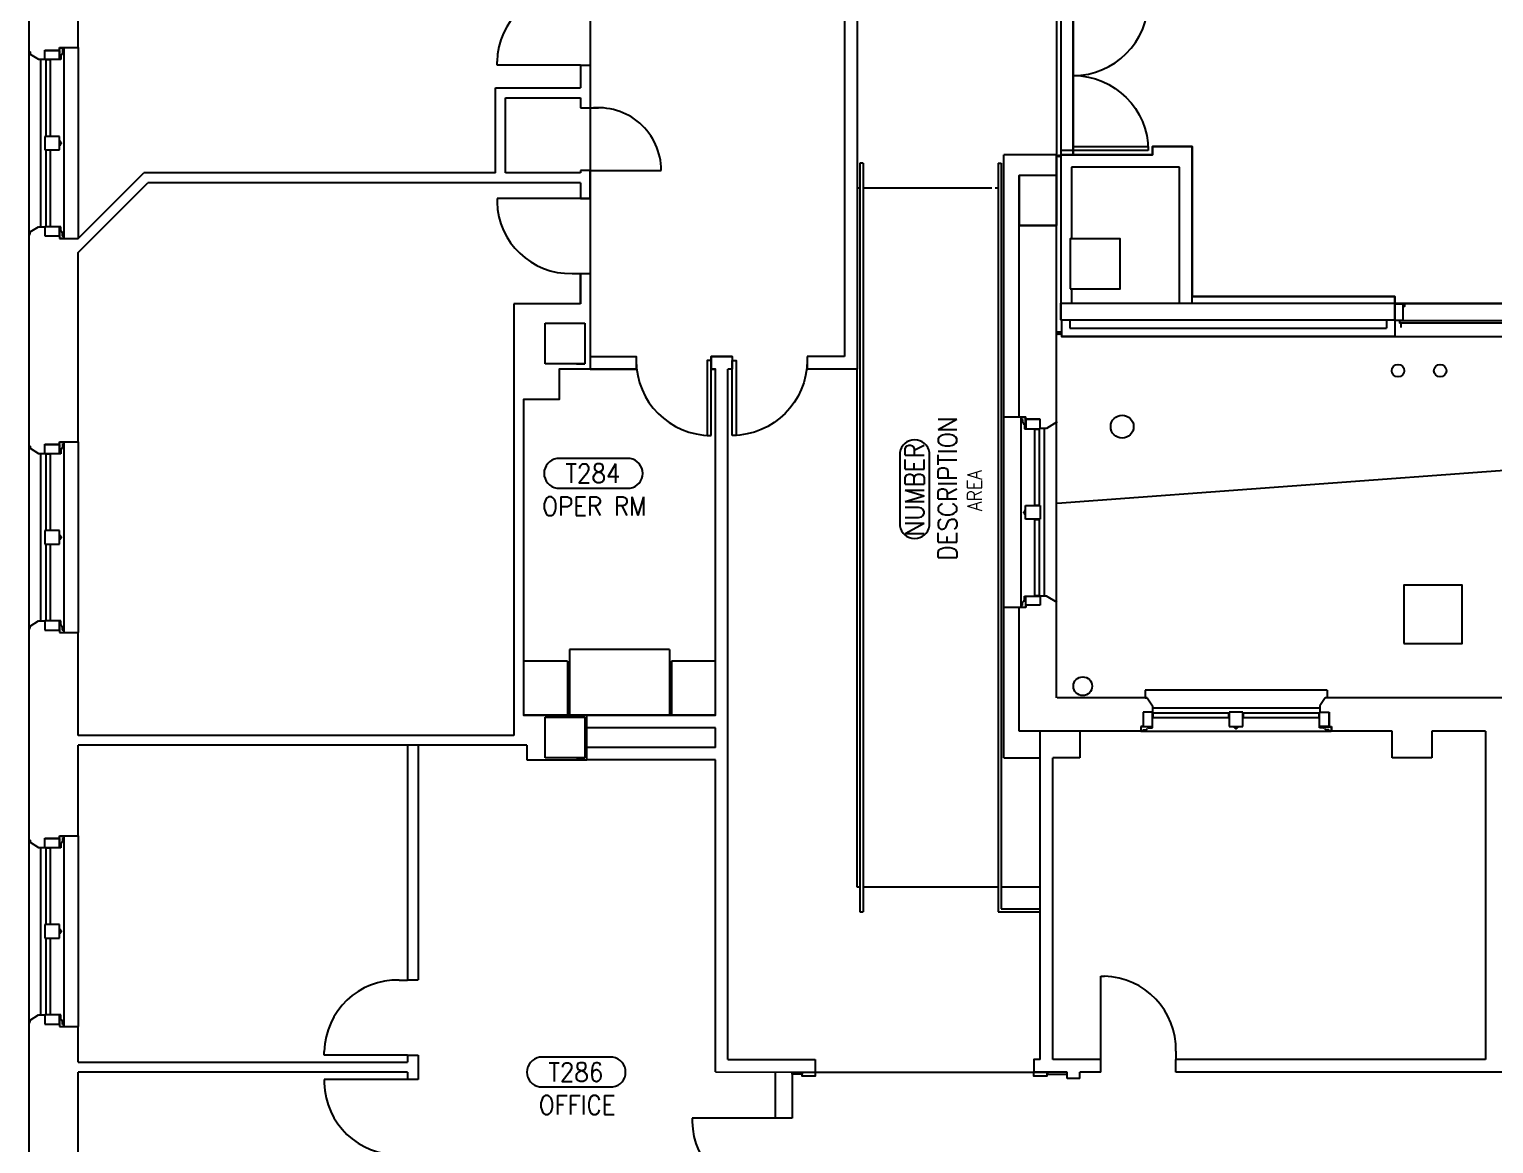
# Model space of a CAD drawing. Header units: inches. Extents: x 370 to 6209, y 2527 to 6927.
# Drawn here: x 2567 to 3269, y 4053 to 4588 of the extents above; entities that cross this region are included whole.
import ezdxf
from ezdxf.enums import TextEntityAlignment as Align

# ---------------------------------------------------------------- set-up
doc = ezdxf.new("R2010")
doc.units = ezdxf.units.IN
doc.header["$LTSCALE"] = 0.75
doc.header["$MEASUREMENT"] = 0
doc.layers.get('0').update_dxf_attribs({"linetype": 'CONTINUOUS'})
for name, color, linetype in [('626_FL3$0$A-AREA-TEXT', 7, 'CONTINUOUS'), ('626_FL3$0$A-BLDG-TWNE', 9, 'CONTINUOUS'), ('626_FL3$0$A-BLDG-TWNE-DRS', 9, 'CONTINUOUS'), ('626_FL3$0$A-DOOR', 7, 'CONTINUOUS'), ('626_FL3$0$A-DOOR-EXST', 9, 'CONTINUOUS'), ('626_FL3$0$A-GLAZ', 7, 'CONTINUOUS'), ('626_FL3$0$A-WALL-FULL', 7, 'CONTINUOUS'), ('triGrossAreaLayer', 7, 'CONTINUOUS'), ('triMeasuredGrossAreaLayer', 7, 'CONTINUOUS'), ('triSpaceLayer', 7, 'CONTINUOUS')]:
    doc.layers.add(name, color=color, linetype=linetype)
doc.styles.add('626_FL3$0$KTH_TEXT', font='romans.shx', dxfattribs={"width": 0.9})

# ---------------------------------------------------------------- blocks, each defined once
blk = doc.blocks.new('626_FL3$0$KTH_ROOMNO')
for p, q in [((0.1855, 0.0742), (-0.1808, 0.0742)), ((-0.1808, -0.0742), (0.1855, -0.0742))]:
    blk.add_line(p, q)
for centre, start, end in [((-0.1691, 0), 98.97263, 261.02737), ((0.1738, 0), 278.97263, 81.02737)]:
    blk.add_arc(centre, 0.0751, start, end)
at = {"style": '626_FL3$0$KTH_TEXT', "width": 0.9}
for tag, p in [('NUMBER', (0, 0)), ('DESCRIPTION', (0.0066, -0.1641))]:
    blk.add_attdef(tag, text='', height=0.0938, dxfattribs=at).set_placement(p, align=Align.MIDDLE)
at = {"layer": '626_FL3$0$A-AREA-TEXT', "style": '626_FL3$0$KTH_TEXT', "width": 0.9}
blk.add_attdef('AREA', text='', height=0.0703, dxfattribs=at).set_placement((-0.0038, -0.2999), align=Align.MIDDLE)
blk = doc.blocks.new('626_FL3$0$626_DOOR')
blk.add_lwpolyline([(0, 1), (0, 0), (0.056, 0), (0.056, 1)], close=True)
blk.add_arc((0, 0), 1, 0, 90)

msp = doc.modelspace()

# ---------------------------------------------------------------- linework, layer by layer
for p, q in [((2984.32, 4384.7), (2984.32, 4349.54)), ((2998.57, 4349.54), (2998.57, 4384.7))]:
    msp.add_line(p, q)
at = {"linetype": 'Continuous'}
msp.add_lwpolyline([(3061.52, 4527.5), (3067.52, 4527.5), (3067.52, 4529.5), (3061.52, 4529.5)], close=True, dxfattribs=at)
for points in [[(3041.52, 4493.52), (3059.52, 4493.52), (3059.52, 4517.5), (3041.52, 4517.5)], [(3066.02, 4463.22), (3090.02, 4463.22), (3090.02, 4487.22), (3066.02, 4487.22)], [(3226.07, 4454.67), (3226.07, 4455.85), (3226.53, 4455.85), (3226.53, 4454.67)]]:
    msp.add_lwpolyline(points, close=True)
for centre, start, end in [((2991.44, 4383.58), 8.97263, 171.02737), ((2991.44, 4350.66), 188.97263, 351.02737)]:
    msp.add_arc(centre, 7.21, start, end)
at = {"layer": '626_FL3$0$A-BLDG-TWNE'}
for p, q in [((2566.68, 3252.45), (2566.68, 4930.55)), ((3059.52, 4710.06), (3059.52, 4493.52)), ((2590.18, 4578.89), (2590.18, 4638.31)), ((2957.83, 4609.5), (2957.83, 4430.71)), ((2963.83, 4603.5), (2963.83, 4424.71)), ((2566.68, 4576.95), (2567.18, 4576.81)), ((2567.18, 4576.81), (2567.18, 4575.81)), ((2567.18, 4575.81), (2571.18, 4573.31)), ((2574.18, 4573.31), (2574.18, 4577.73)), ((2574.18, 4577.73), (2581.14, 4577.73)), ((2574.19, 4577.57), (2581.15, 4577.57)), ((2574.19, 4573.15), (2574.19, 4577.57)), ((2581.14, 4577.73), (2581.14, 4578.89)), ((2581.14, 4578.89), (2590.18, 4578.89)), ((2581.15, 4577.57), (2581.15, 4573.15)), ((2581.25, 4573.15), (2581.25, 4578.66)), ((2581.25, 4578.66), (2583.38, 4578.66)), ((2581.87, 4575.12), (2581.78, 4575.12)), ((2581.78, 4575.12), (2581.78, 4573.15)), ((2582.65, 4576.14), (2582.47, 4576.14)), ((2582.65, 4577.66), (2582.65, 4576.14)), ((2583.38, 4487.47), (2583.38, 4578.66)), ((2590.18, 4578.89), (2590.18, 4487.39)), ((2571.18, 4573.31), (2574.18, 4573.31)), ((2572.19, 4492.99), (2572.19, 4573.15)), ((2581.15, 4573.15), (2574.19, 4573.15)), ((2576.79, 4572.98), (2574.68, 4572.98)), ((2574.68, 4572.98), (2574.68, 4536.47)), ((2576.79, 4536.47), (2576.79, 4572.98)), ((2581.78, 4573.15), (2581.25, 4573.15)), ((2831.08, 4570.43), (2831.08, 4559.56)), ((2831.08, 4570.43), (2835.83, 4570.43)), ((2835.83, 4570.43), (2835.83, 4550.03)), ((2790.33, 4518.81), (2790.33, 4559.56)), ((2790.33, 4559.56), (2831.08, 4559.56)), ((2795.08, 4518.81), (2795.08, 4554.81)), ((2795.08, 4554.81), (2831.08, 4554.81)), ((2831.08, 4554.81), (2831.08, 4550.03)), ((2831.08, 4550.03), (2835.83, 4550.03)), ((2581.19, 4536.32), (2574.19, 4536.32)), ((2574.19, 4536.32), (2574.19, 4529.82)), ((2574.68, 4536.47), (2576.79, 4536.47)), ((2581.19, 4529.82), (2581.19, 4536.32)), ((2581.33, 4534.28), (2581.23, 4534.28)), ((2581.23, 4531.85), (2581.23, 4534.28)), ((2581.33, 4531.85), (2581.23, 4531.85)), ((2582.11, 4533.26), (2581.93, 4533.26)), ((2582.11, 4532.87), (2581.93, 4532.87)), ((2582.11, 4532.87), (2582.11, 4533.26)), ((2574.19, 4529.82), (2581.19, 4529.82)), ((2576.79, 4529.65), (2574.68, 4529.65)), ((2574.68, 4529.65), (2574.68, 4493.14)), ((2576.79, 4493.14), (2576.79, 4529.65)), ((3034.18, 4238.31), (3034.18, 4527.5)), ((3059.52, 4527.5), (3034.18, 4527.5)), ((2590.18, 4487.39), (2621.6, 4518.81)), ((2790.33, 4518.81), (2621.6, 4518.81)), ((2831.08, 4518.81), (2795.08, 4518.81)), ((2831.08, 4520.03), (2831.08, 4518.81)), ((2835.83, 4520.03), (2831.08, 4520.03)), ((2835.83, 4520.03), (2835.83, 4506.56)), ((2965.21, 4523.5), (2965.21, 4164.41)), ((2966.71, 4523.5), (2965.21, 4523.5)), ((2966.71, 4523.5), (2966.71, 4164.41)), ((3031.52, 4523.5), (3033.02, 4523.5)), ((3031.52, 4523.5), (3031.52, 4164.41)), ((3033.02, 4523.5), (3033.02, 4165.91)), ((2590.18, 4480.67), (2623.57, 4514.06)), ((2831.08, 4514.06), (2623.57, 4514.06)), ((2831.08, 4514.06), (2831.08, 4506.56)), ((2965.21, 4511.5), (2963.71, 4511.5)), ((3028.52, 4511.5), (2966.71, 4511.5)), ((3031.52, 4511.5), (3030.02, 4511.5)), ((3041.52, 4401.81), (3041.52, 4517.5)), ((3059.52, 4517.5), (3041.52, 4517.5)), ((2835.83, 4506.56), (2831.08, 4506.56)), ((2566.68, 4489.34), (2567.18, 4489.48)), ((2567.18, 4490.48), (2571.18, 4492.98)), ((2567.18, 4489.48), (2567.18, 4490.48)), ((2571.18, 4492.98), (2574.18, 4492.98)), ((2574.18, 4492.98), (2574.18, 4488.56)), ((2581.15, 4492.99), (2574.19, 4492.99)), ((2574.19, 4492.99), (2574.19, 4488.57)), ((2574.68, 4493.14), (2576.79, 4493.14)), ((2581.15, 4488.57), (2581.15, 4492.99)), ((2581.78, 4492.99), (2581.25, 4492.99)), ((2581.25, 4492.99), (2581.25, 4487.47)), ((2581.78, 4491.02), (2581.78, 4492.99)), ((2581.87, 4491.02), (2581.78, 4491.02)), ((2582.65, 4489.99), (2582.47, 4489.99)), ((2582.65, 4488.47), (2582.65, 4489.99)), ((3059.52, 4493.52), (3041.52, 4493.52)), ((3041.52, 4493.52), (3059.52, 4493.52)), ((3059.52, 4267.06), (3059.52, 4493.52)), ((2574.18, 4488.56), (2581.14, 4488.56)), ((2574.19, 4488.57), (2581.15, 4488.57)), ((2581.14, 4488.56), (2581.14, 4487.39)), ((2581.14, 4487.39), (2590.18, 4487.39)), ((2581.25, 4487.47), (2583.38, 4487.47)), ((2590.18, 4389.89), (2590.18, 4480.67)), ((2827.08, 4470.58), (2835.83, 4470.56)), ((2827.08, 4470.58), (2831.08, 4470.58)), ((2831.08, 4470.56), (2831.08, 4456.06)), ((2835.83, 4470.56), (2835.83, 4424.71)), ((2799.08, 4456.06), (2799.08, 4249.06)), ((2831.08, 4456.06), (2799.08, 4456.06)), ((2814.18, 4427.31), (2814.18, 4446.81)), ((2814.18, 4446.81), (2833.18, 4446.81)), ((2833.18, 4446.81), (2833.18, 4427.31)), ((2833.18, 4427.31), (2814.18, 4427.31)), ((2829.18, 4427.31), (2833.18, 4427.31)), ((2835.83, 4430.71), (2857.84, 4430.71)), ((2857.84, 4430.71), (2857.84, 4424.71)), ((2893.84, 4430.71), (2893.84, 4424.71)), ((2903.84, 4430.71), (2893.84, 4430.71)), ((2903.84, 4430.71), (2903.84, 4424.71)), ((2957.83, 4430.71), (2939.83, 4430.71)), ((2939.83, 4430.71), (2939.83, 4424.71)), ((3059.77, 4360.4), (4037.95, 4432.8)), ((2835.83, 4424.71), (2820.83, 4424.71)), ((2820.83, 4424.71), (2820.83, 4410.21)), ((2835.83, 4424.71), (2857.84, 4424.71)), ((2893.84, 4424.71), (2895.84, 4424.71)), ((2895.84, 4258.72), (2895.84, 4424.71)), ((2901.84, 4093.64), (2901.84, 4424.71)), ((2903.84, 4424.71), (2901.84, 4424.71)), ((2963.83, 4424.71), (2939.83, 4424.71)), ((2963.71, 4424.71), (2963.71, 4176.41)), ((2820.83, 4410.21), (2803.83, 4410.21)), ((2803.83, 4410.21), (2803.83, 4258.72)), ((3034.18, 4401.81), (3044.72, 4401.81)), ((3042.48, 4310.39), (3042.48, 4401.58)), ((3044.62, 4401.58), (3042.48, 4401.58)), ((3043.22, 4400.58), (3043.22, 4399.05)), ((3043.22, 4399.05), (3043.4, 4399.05)), ((3044.62, 4396.06), (3044.62, 4401.58)), ((3044.72, 4400.64), (3044.72, 4401.81)), ((3051.68, 4400.64), (3044.72, 4400.64)), ((3051.68, 4400.48), (3044.72, 4400.48)), ((3044.72, 4400.48), (3044.72, 4396.06)), ((3051.68, 4396.22), (3051.68, 4400.64)), ((3051.68, 4396.06), (3051.68, 4400.48)), ((3059.77, 4399.4), (3054.68, 4396.22)), ((3043.99, 4398.03), (3044.09, 4398.03)), ((3044.09, 4398.03), (3044.09, 4396.06)), ((3044.09, 4396.06), (3044.62, 4396.06)), ((3044.72, 4396.06), (3051.68, 4396.06)), ((3049.08, 4359.38), (3049.08, 4395.89)), ((3049.08, 4395.89), (3051.19, 4395.89)), ((3051.19, 4395.89), (3051.19, 4359.38)), ((3054.68, 4396.22), (3051.68, 4396.22)), ((3053.68, 4315.9), (3053.68, 4396.06)), ((2566.68, 4387.95), (2567.18, 4387.81)), ((2567.18, 4387.81), (2567.18, 4386.81)), ((2567.18, 4386.81), (2571.18, 4384.31)), ((2571.18, 4384.31), (2574.18, 4384.31)), ((2572.19, 4303.99), (2572.19, 4384.15)), ((2574.18, 4384.31), (2574.18, 4388.73)), ((2574.18, 4388.73), (2581.14, 4388.73)), ((2574.19, 4388.57), (2581.15, 4388.57)), ((2574.19, 4384.15), (2574.19, 4388.57)), ((2581.15, 4384.15), (2574.19, 4384.15)), ((2581.14, 4388.73), (2581.14, 4389.89)), ((2581.14, 4389.89), (2590.18, 4389.89)), ((2581.15, 4388.57), (2581.15, 4384.15)), ((2581.25, 4384.15), (2581.25, 4389.66)), ((2581.25, 4389.66), (2583.38, 4389.66)), ((2581.78, 4384.15), (2581.25, 4384.15)), ((2581.87, 4386.12), (2581.78, 4386.12)), ((2581.78, 4386.12), (2581.78, 4384.15)), ((2582.65, 4387.14), (2582.47, 4387.14)), ((2582.65, 4388.66), (2582.65, 4387.14)), ((2583.38, 4298.47), (2583.38, 4389.66)), ((2590.18, 4389.89), (2590.18, 4298.39)), ((2576.79, 4383.98), (2574.68, 4383.98)), ((2574.68, 4383.98), (2574.68, 4347.47)), ((2576.79, 4347.47), (2576.79, 4383.98)), ((3043.76, 4356.18), (3043.94, 4356.18)), ((3043.76, 4355.79), (3043.76, 4356.18)), ((3044.53, 4357.2), (3044.63, 4357.2)), ((3044.63, 4354.76), (3044.63, 4357.2)), ((3044.68, 4352.73), (3044.68, 4359.23)), ((3044.68, 4359.23), (3051.68, 4359.23)), ((3051.19, 4359.38), (3049.08, 4359.38)), ((3051.68, 4359.23), (3051.68, 4352.73)), ((3043.76, 4355.79), (3043.94, 4355.79)), ((3044.53, 4354.76), (3044.63, 4354.76)), ((3051.68, 4352.73), (3044.68, 4352.73)), ((3049.08, 4316.05), (3049.08, 4352.56)), ((3049.08, 4352.56), (3051.19, 4352.56)), ((3051.19, 4352.56), (3051.19, 4316.05)), ((2581.19, 4347.32), (2574.19, 4347.32)), ((2574.19, 4347.32), (2574.19, 4340.82)), ((2574.68, 4347.47), (2576.79, 4347.47)), ((2581.19, 4340.82), (2581.19, 4347.32)), ((2581.33, 4345.28), (2581.23, 4345.28)), ((2581.23, 4342.85), (2581.23, 4345.28)), ((2581.33, 4342.85), (2581.23, 4342.85)), ((2582.11, 4344.26), (2581.93, 4344.26)), ((2582.11, 4343.87), (2581.93, 4343.87)), ((2582.11, 4343.87), (2582.11, 4344.26)), ((2574.19, 4340.82), (2581.19, 4340.82)), ((2576.79, 4340.65), (2574.68, 4340.65)), ((2574.68, 4340.65), (2574.68, 4304.14)), ((2576.79, 4304.14), (2576.79, 4340.65)), ((3043.99, 4313.93), (3044.09, 4313.93)), ((3044.09, 4315.9), (3044.62, 4315.9)), ((3044.09, 4313.93), (3044.09, 4315.9)), ((3044.62, 4315.9), (3044.62, 4310.39)), ((3044.72, 4311.48), (3044.72, 4315.9)), ((3044.72, 4315.9), (3051.68, 4315.9)), ((3051.19, 4316.05), (3049.08, 4316.05)), ((3051.68, 4315.9), (3051.68, 4311.48)), ((3054.68, 4315.89), (3051.68, 4315.89)), ((3051.68, 4315.89), (3051.68, 4311.47)), ((3059.77, 4312.71), (3054.68, 4315.89)), ((3044.72, 4310.31), (3034.18, 4310.31)), ((3041.52, 4251.06), (3041.52, 4310.31)), ((3044.62, 4310.39), (3042.48, 4310.39)), ((3043.22, 4311.38), (3043.22, 4312.91)), ((3043.22, 4312.91), (3043.4, 4312.91)), ((3051.68, 4311.48), (3044.72, 4311.48)), ((3051.68, 4311.47), (3044.72, 4311.47)), ((3044.72, 4311.47), (3044.72, 4310.31)), ((2566.68, 4300.34), (2567.18, 4300.48)), ((2567.18, 4301.48), (2571.18, 4303.98)), ((2567.18, 4300.48), (2567.18, 4301.48)), ((2571.18, 4303.98), (2574.18, 4303.98)), ((2574.18, 4303.98), (2574.18, 4299.56)), ((2581.15, 4303.99), (2574.19, 4303.99)), ((2574.19, 4303.99), (2574.19, 4299.57)), ((2574.68, 4304.14), (2576.79, 4304.14)), ((2581.15, 4299.57), (2581.15, 4303.99)), ((2581.78, 4303.99), (2581.25, 4303.99)), ((2581.25, 4303.99), (2581.25, 4298.47)), ((2581.78, 4302.02), (2581.78, 4303.99)), ((2581.87, 4302.02), (2581.78, 4302.02)), ((2582.65, 4300.99), (2582.47, 4300.99)), ((2582.65, 4299.47), (2582.65, 4300.99)), ((2574.18, 4299.56), (2581.14, 4299.56)), ((2574.19, 4299.57), (2581.15, 4299.57)), ((2581.14, 4299.56), (2581.14, 4298.39)), ((2581.14, 4298.39), (2590.18, 4298.39)), ((2581.25, 4298.47), (2583.38, 4298.47)), ((2590.18, 4249.06), (2590.18, 4298.39)), ((2825.84, 4290.26), (2825.84, 4258.72)), ((2873.84, 4290.26), (2825.84, 4290.26)), ((2873.84, 4290.26), (2873.84, 4258.72)), ((2824.84, 4284.72), (2803.83, 4284.72)), ((2824.84, 4284.72), (2824.84, 4258.72)), ((2895.84, 4284.72), (2874.84, 4284.72)), ((2874.84, 4284.72), (2874.84, 4258.72)), ((3103.03, 4267.06), (3059.77, 4267.06)), ((3189.38, 4270.76), (3102.03, 4270.76)), ((3102.03, 4270.76), (3102.03, 4267.06)), ((3102.03, 4267.06), (3103.03, 4267.06)), ((3103.03, 4267.06), (3105.53, 4263.26)), ((3188.36, 4267.06), (3185.86, 4263.26)), ((3275.35, 4267.06), (3188.36, 4267.06)), ((3189.36, 4267.06), (3188.36, 4267.06)), ((3189.38, 4270.76), (3189.36, 4267.06)), ((2834.18, 4258.72), (2803.83, 4258.72)), ((2814.18, 4238.31), (2814.18, 4257.81)), ((2814.18, 4257.81), (2833.18, 4257.81)), ((2829.18, 4257.81), (2833.18, 4257.81)), ((2833.18, 4257.81), (2833.18, 4238.31)), ((2834.18, 4237.31), (2834.18, 4258.72)), ((2895.84, 4258.72), (2834.18, 4258.72)), ((3105.53, 4260.26), (3101.11, 4260.26)), ((3101.11, 4260.26), (3101.11, 4253.3)), ((3101.12, 4260.25), (3101.12, 4253.29)), ((3105.54, 4260.25), (3101.12, 4260.25)), ((3105.53, 4263.26), (3105.53, 4260.26)), ((3105.54, 4262.25), (3185.7, 4262.25)), ((3105.54, 4253.29), (3105.54, 4260.25)), ((3105.69, 4259.76), (3105.69, 4257.65)), ((3142.2, 4259.76), (3105.69, 4259.76)), ((3105.69, 4257.65), (3142.2, 4257.65)), ((3142.2, 4257.65), (3142.2, 4259.76)), ((3142.37, 4260.25), (3142.37, 4253.25)), ((3148.87, 4260.25), (3142.37, 4260.25)), ((3148.87, 4253.25), (3148.87, 4260.25)), ((3149.02, 4259.76), (3149.02, 4257.65)), ((3185.53, 4259.76), (3149.02, 4259.76)), ((3149.02, 4257.65), (3185.53, 4257.65)), ((3185.53, 4257.65), (3185.53, 4259.76)), ((3185.7, 4253.29), (3185.7, 4260.25)), ((3185.7, 4260.25), (3190.12, 4260.25)), ((3185.86, 4263.26), (3185.86, 4260.26)), ((3185.86, 4260.26), (3190.28, 4260.26)), ((3190.12, 4260.25), (3190.12, 4253.29)), ((3190.28, 4260.26), (3190.28, 4253.3)), ((2895.84, 4252.72), (2834.18, 4252.72)), ((2895.84, 4243.31), (2895.84, 4252.72)), ((3103.03, 4251.06), (3041.52, 4251.06)), ((3051.68, 4093.58), (3051.68, 4251.06)), ((3099.95, 4251.06), (3070.68, 4251.06)), ((3070.68, 4251.06), (3070.68, 4238.31)), ((3101.11, 4253.3), (3099.95, 4253.3)), ((3099.95, 4253.3), (3099.95, 4251.06)), ((3105.54, 4253.19), (3100.02, 4253.19)), ((3100.02, 4253.19), (3100.02, 4251.06)), ((3100.02, 4251.06), (3191.22, 4251.06)), ((3101.02, 4251.79), (3102.55, 4251.79)), ((3101.12, 4253.29), (3105.54, 4253.29)), ((3102.55, 4251.79), (3102.55, 4251.97)), ((3103.57, 4252.57), (3103.57, 4252.66)), ((3103.57, 4252.66), (3105.54, 4252.66)), ((3105.54, 4252.66), (3105.54, 4253.19)), ((3142.37, 4253.25), (3148.87, 4253.25)), ((3144.4, 4253.11), (3144.4, 4253.21)), ((3144.4, 4253.21), (3146.84, 4253.21)), ((3145.43, 4252.33), (3145.43, 4252.51)), ((3145.43, 4252.33), (3145.82, 4252.33)), ((3145.82, 4252.33), (3145.82, 4252.51)), ((3146.84, 4253.11), (3146.84, 4253.21)), ((3190.12, 4253.29), (3185.7, 4253.29)), ((3185.7, 4252.66), (3185.7, 4253.19)), ((3185.7, 4253.19), (3191.22, 4253.19)), ((3187.67, 4252.66), (3185.7, 4252.66)), ((3187.67, 4252.57), (3187.67, 4252.66)), ((3188.69, 4251.79), (3188.69, 4251.97)), ((3190.22, 4251.79), (3188.69, 4251.79)), ((3190.28, 4253.3), (3191.45, 4253.3)), ((3191.22, 4253.19), (3191.22, 4251.06)), ((3191.45, 4253.3), (3191.45, 4251.06)), ((3220.56, 4251.06), (3191.45, 4251.06)), ((3220.56, 4238.31), (3220.56, 4251.06)), ((3239.56, 4251.06), (3239.56, 4238.31)), ((3265.26, 4251.06), (3239.56, 4251.06)), ((3265.26, 4251.06), (3265.26, 4093.56)), ((2799.08, 4249.06), (2590.18, 4249.06)), ((2590.18, 4200.89), (2590.18, 4244.31)), ((2805.43, 4244.31), (2590.18, 4244.31)), ((2748.18, 4244.31), (2748.18, 4131.76)), ((2753.18, 4244.31), (2753.18, 4131.76)), ((2805.43, 4244.31), (2805.43, 4237.31)), ((2814.18, 4244.31), (2814.18, 4249.06)), ((2805.43, 4237.31), (2834.18, 4237.31)), ((2833.18, 4238.31), (2814.18, 4238.31)), ((2829.18, 4238.31), (2833.18, 4238.31)), ((2895.84, 4243.31), (2834.18, 4243.31)), ((2895.84, 4237.31), (2834.18, 4237.31)), ((2895.84, 4087.64), (2895.84, 4237.31)), ((3034.18, 4238.31), (3051.68, 4238.31)), ((3070.68, 4238.31), (3057.68, 4238.31)), ((3057.68, 4093.56), (3057.68, 4238.31)), ((3239.56, 4238.31), (3220.56, 4238.31)), ((2566.68, 4198.95), (2567.18, 4198.81)), ((2567.18, 4198.81), (2567.18, 4197.81)), ((2567.18, 4197.81), (2571.18, 4195.31)), ((2571.18, 4195.31), (2574.18, 4195.31)), ((2572.19, 4114.99), (2572.19, 4195.15)), ((2574.18, 4195.31), (2574.18, 4199.73)), ((2574.18, 4199.73), (2581.14, 4199.73)), ((2574.19, 4199.57), (2581.15, 4199.57)), ((2574.19, 4195.15), (2574.19, 4199.57)), ((2581.15, 4195.15), (2574.19, 4195.15)), ((2576.79, 4194.98), (2574.68, 4194.98)), ((2574.68, 4194.98), (2574.68, 4158.47)), ((2576.79, 4158.47), (2576.79, 4194.98)), ((2581.14, 4199.73), (2581.14, 4200.89)), ((2581.14, 4200.89), (2590.18, 4200.89)), ((2581.15, 4199.57), (2581.15, 4195.15)), ((2581.25, 4195.15), (2581.25, 4200.66)), ((2581.25, 4200.66), (2583.38, 4200.66)), ((2581.78, 4195.15), (2581.25, 4195.15)), ((2581.87, 4197.12), (2581.78, 4197.12)), ((2581.78, 4197.12), (2581.78, 4195.15)), ((2582.65, 4198.14), (2582.47, 4198.14)), ((2582.65, 4199.66), (2582.65, 4198.14)), ((2583.38, 4109.47), (2583.38, 4200.66)), ((2590.18, 4200.89), (2590.18, 4109.39)), ((2963.71, 4176.41), (2965.21, 4176.41)), ((2966.71, 4176.41), (3031.52, 4176.41)), ((3033.02, 4176.41), (3051.68, 4176.41)), ((2965.21, 4164.41), (2966.71, 4164.41)), ((3031.52, 4164.41), (3051.61, 4164.41)), ((3033.02, 4165.91), (3051.61, 4165.91)), ((3051.61, 4164.41), (3051.61, 4165.91)), ((2581.19, 4158.32), (2574.19, 4158.32)), ((2574.19, 4158.32), (2574.19, 4151.82)), ((2574.68, 4158.47), (2576.79, 4158.47)), ((2581.19, 4151.82), (2581.19, 4158.32)), ((2581.33, 4156.28), (2581.23, 4156.28)), ((2581.23, 4153.85), (2581.23, 4156.28)), ((2581.33, 4153.85), (2581.23, 4153.85)), ((2582.11, 4155.26), (2581.93, 4155.26)), ((2582.11, 4154.87), (2581.93, 4154.87)), ((2582.11, 4154.87), (2582.11, 4155.26)), ((2574.19, 4151.82), (2581.19, 4151.82)), ((2576.79, 4151.65), (2574.68, 4151.65)), ((2574.68, 4151.65), (2574.68, 4115.14)), ((2576.79, 4115.14), (2576.79, 4151.65)), ((2744.18, 4131.74), (2748.18, 4131.74)), ((2748.18, 4131.76), (2753.18, 4131.76)), ((3080.78, 4133.56), (3082.53, 4133.56)), ((3080.78, 4093.56), (3080.78, 4133.56)), ((2566.68, 4111.34), (2567.18, 4111.48)), ((2567.18, 4112.48), (2571.18, 4114.98)), ((2567.18, 4111.48), (2567.18, 4112.48)), ((2571.18, 4114.98), (2574.18, 4114.98)), ((2574.18, 4114.98), (2574.18, 4110.56)), ((2574.18, 4110.56), (2581.14, 4110.56)), ((2581.15, 4114.99), (2574.19, 4114.99)), ((2574.19, 4114.99), (2574.19, 4110.57)), ((2574.19, 4110.57), (2581.15, 4110.57)), ((2574.68, 4115.14), (2576.79, 4115.14)), ((2581.14, 4110.56), (2581.14, 4109.39)), ((2581.15, 4110.57), (2581.15, 4114.99)), ((2581.78, 4114.99), (2581.25, 4114.99)), ((2581.25, 4114.99), (2581.25, 4109.47)), ((2581.78, 4113.02), (2581.78, 4114.99)), ((2581.87, 4113.02), (2581.78, 4113.02)), ((2582.65, 4111.99), (2582.47, 4111.99)), ((2582.65, 4110.47), (2582.65, 4111.99)), ((2581.14, 4109.39), (2590.18, 4109.39)), ((2581.25, 4109.47), (2583.38, 4109.47)), ((2590.18, 4092.39), (2590.18, 4109.39)), ((2708.18, 4095.76), (2708.18, 4097.51)), ((3116.76, 4097.56), (3116.76, 4093.56)), ((2590.18, 4092.39), (2748.18, 4092.39)), ((2748.18, 4095.76), (2708.18, 4095.76)), ((2748.18, 4095.76), (2748.18, 4092.39)), ((2748.18, 4095.76), (2753.18, 4095.76)), ((2753.18, 4095.76), (2753.18, 4084.02)), ((2901.84, 4093.64), (2943.68, 4093.58)), ((2943.68, 4093.58), (2943.68, 4087.58)), ((3080.78, 4093.56), (3057.68, 4093.56)), ((3080.78, 4087.56), (3080.78, 4093.56)), ((3265.26, 4093.56), (3116.78, 4093.56)), ((3116.78, 4087.56), (3116.78, 4093.56)), ((2590.18, 4014.39), (2590.18, 4087.56)), ((2748.18, 4087.56), (2590.18, 4087.56)), ((2748.18, 4084.02), (2708.18, 4084.02)), ((2708.18, 4084.02), (2708.18, 4082.27)), ((2748.18, 4087.56), (2748.18, 4084.02)), ((2753.18, 4084.02), (2748.18, 4084.02)), ((2895.84, 4087.64), (2943.68, 4087.58)), ((2924.68, 4065.56), (2924.68, 4087.56)), ((2932.68, 4087.56), (2932.68, 4065.56)), ((2943.68, 4087.58), (3048.68, 4087.56)), ((3064.68, 4087.56), (3048.68, 4087.56)), ((3064.68, 4084.56), (3064.68, 4087.56)), ((3070.68, 4084.56), (3064.68, 4084.56)), ((3070.68, 4084.56), (3070.68, 4087.56)), ((3080.78, 4087.56), (3070.68, 4087.56)), ((3296.33, 4087.56), (3116.78, 4087.56)), ((2924.68, 4065.56), (2884.68, 4065.56)), ((2884.68, 4065.56), (2884.68, 4063.81)), ((2932.68, 4065.56), (2924.68, 4065.56))]:
    msp.add_line(p, q, dxfattribs=at)
at = {"layer": '626_FL3$0$A-BLDG-TWNE', "linetype": 'Continuous'}
msp.add_line((2831.08, 4550.03), (2835.83, 4550.03), dxfattribs=at)
at = {"layer": '626_FL3$0$A-BLDG-TWNE'}
for points in [[(3052.97, 4710.06), (2817.93, 4710.06), (2817.93, 4636.98), (2835.83, 4636.98), (2835.84, 4430.71), (2857.84, 4430.71), (2857.84, 4424.71), (2820.83, 4424.71), (2820.83, 4410.21), (2803.83, 4410.21), (2803.83, 4258.72), (2895.84, 4258.72), (2895.84, 4424.71), (2893.84, 4424.71), (2893.84, 4430.71), (2903.84, 4430.71), (2903.84, 4424.71), (2901.84, 4424.71)], [(2831.08, 4456.06), (2831.12, 4470.57), (2835.83, 4470.56), (2835.83, 4424.71)], [(3051.68, 4093.58), (3048.68, 4093.58), (3048.68, 4087.56), (3048.68, 4087.56)]]:
    msp.add_lwpolyline(points, dxfattribs=at)
at = {"layer": '626_FL3$0$A-BLDG-TWNE', "linetype": 'Continuous'}
msp.add_lwpolyline([(2831.08, 4514.06), (2831.08, 4506.56), (2835.83, 4506.56), (2835.83, 4520.03)], dxfattribs=at)
at = {"layer": '626_FL3$0$A-BLDG-TWNE'}
for points in [[(3226.18, 4293.08), (3254.18, 4293.08), (3254.18, 4321.08), (3226.18, 4321.08)], [(2932.68, 4087.56), (2937.43, 4087.56), (2937.43, 4086.62), (2932.68, 4086.62)], [(2937.43, 4087.58), (2943.68, 4087.58), (2943.68, 4085.65), (2937.43, 4085.65)], [(3048.68, 4087.56), (3054.93, 4087.56), (3054.93, 4085.63), (3048.68, 4085.63)], [(3064.68, 4087.56), (3055.11, 4087.56), (3055.11, 4086.59), (3064.68, 4086.59)]]:
    msp.add_lwpolyline(points, close=True, dxfattribs=at)
for centre, radius in [((3223.37, 4423.94), 3), ((3243.57, 4423.94), 3), ((3090.99, 4397.12), 5.5), ((3072.1, 4272.65), 4.5)]:
    msp.add_circle(centre, radius, dxfattribs=at)
for centre, radius, start, end in [((2582.38, 4575.15), 0.509, 118.9058, 183.94992), ((2581.86, 4576.14), 0.61, 296.65212, 359.70214), ((2582.61, 4578.46), 0.796, 272.64966, 14.90772), ((2581.84, 4534.25), 0.509, 176.05008, 241.0942), ((2581.84, 4531.88), 0.509, 118.9058, 183.94992), ((2581.32, 4533.26), 0.61, 0.29786, 63.34788), ((2581.32, 4532.87), 0.61, 296.65212, 359.70214), ((2826.22, 4505.72), 35.15, 181.47968, 271.40946), ((2582.38, 4490.98), 0.509, 176.05008, 241.0942), ((2581.86, 4489.99), 0.61, 0.29786, 63.34788), ((2582.61, 4487.67), 0.796, 345.09228, 87.35034), ((3043.25, 4401.37), 0.796, 165.09228, 267.35034), ((3044.01, 4399.06), 0.61, 180.29786, 243.34788), ((3043.49, 4398.07), 0.509, 356.05008, 61.0942), ((2582.38, 4386.15), 0.509, 118.9058, 183.94992), ((2581.86, 4387.14), 0.61, 296.65212, 359.70214), ((2582.61, 4389.46), 0.796, 272.64966, 14.90772), ((3044.55, 4356.17), 0.61, 116.65212, 179.70214), ((3044.03, 4357.16), 0.509, 298.9058, 3.94992), ((3044.55, 4355.79), 0.61, 180.29786, 243.34788), ((3044.03, 4354.8), 0.509, 356.05008, 61.0942), ((2581.84, 4345.25), 0.509, 176.05008, 241.0942), ((2581.84, 4342.88), 0.509, 118.9058, 183.94992), ((2581.32, 4344.26), 0.61, 0.29786, 63.34788), ((2581.32, 4343.87), 0.61, 296.65212, 359.70214), ((3043.49, 4313.9), 0.509, 298.9058, 3.94992), ((3043.25, 4310.59), 0.796, 92.64966, 194.90772), ((3044.01, 4312.91), 0.61, 116.65212, 179.70214), ((2582.38, 4301.98), 0.509, 176.05008, 241.0942), ((2581.86, 4300.99), 0.61, 0.29786, 63.34788), ((2582.61, 4298.67), 0.796, 345.09228, 87.35034), ((3100.23, 4251.83), 0.796, 255.09228, 357.35034), ((3102.55, 4252.58), 0.61, 270.29786, 333.34788), ((3103.54, 4252.06), 0.509, 86.05008, 151.0942), ((3144.44, 4252.6), 0.509, 28.9058, 93.94992), ((3145.43, 4253.12), 0.61, 206.65212, 269.70214), ((3145.81, 4253.12), 0.61, 270.29786, 333.34788), ((3146.8, 4252.6), 0.509, 86.05008, 151.0942), ((3187.71, 4252.06), 0.509, 28.9058, 93.94992), ((3188.7, 4252.58), 0.61, 206.65212, 269.70214), ((3191.01, 4251.83), 0.796, 182.64966, 284.90772), ((2582.38, 4197.15), 0.509, 118.9058, 183.94992), ((2581.86, 4198.14), 0.61, 296.65212, 359.70214), ((2582.61, 4200.46), 0.796, 272.64966, 14.90772), ((2581.84, 4156.25), 0.509, 176.05008, 241.0942), ((2581.84, 4153.88), 0.509, 118.9058, 183.94992), ((2581.32, 4155.26), 0.61, 0.29786, 63.34788), ((2581.32, 4154.87), 0.61, 296.65212, 359.70214), ((2743.32, 4096.6), 35.15, 88.59054, 178.52032), ((3081.63, 4098.42), 35.15, 358.59054, 88.52032), ((2582.38, 4112.98), 0.509, 176.05008, 241.0942), ((2581.86, 4111.99), 0.61, 0.29786, 63.34788), ((2582.61, 4109.67), 0.796, 345.09228, 87.35034), ((2743.32, 4083.18), 35.15, 181.47968, 271.40946)]:
    msp.add_arc(centre, radius, start, end, dxfattribs=at)
at = {"layer": '626_FL3$0$A-BLDG-TWNE-DRS'}
msp.add_arc((2919.82, 4064.72), 35.15, 181.47968, 271.40946, dxfattribs=at)
at = {"layer": '626_FL3$0$A-DOOR-EXST'}
for p, q in [((2791.08, 4570.43), (2791.08, 4572.18)), ((2831.08, 4570.43), (2791.08, 4570.43)), ((2835.83, 4550.03), (2839.83, 4550.03)), ((2835.83, 4520.03), (2869.83, 4520.03)), ((2869.83, 4520.03), (2869.83, 4521.78)), ((2831.08, 4506.56), (2791.08, 4506.56)), ((2791.08, 4506.56), (2791.08, 4504.81))]:
    msp.add_line(p, q, dxfattribs=at)
for centre, radius, start, end in [((2826.22, 4571.27), 35.15, 88.59054, 178.52032), ((2839.83, 4520.03), 30, 0, 97.66183)]:
    msp.add_arc(centre, radius, start, end, dxfattribs=at)
at = {"layer": '626_FL3$0$A-GLAZ'}
for p, q in [((3059.52, 4527.5), (3059.77, 4526.31)), ((3059.77, 4526.31), (3060.02, 4527.5)), ((3060.02, 4527.5), (3060.27, 4526.31)), ((3060.27, 4526.31), (3060.52, 4527.5)), ((3060.52, 4527.5), (3060.77, 4526.31)), ((3060.77, 4526.31), (3061.02, 4527.5)), ((3061.02, 4527.5), (3061.27, 4526.31)), ((3061.27, 4526.31), (3061.52, 4527.5)), ((3306.2, 4456.1), (3225.55, 4456.1)), ((3224.13, 4447.97), (3307.63, 4447.97)), ((3059.7, 4441.12), (3059.95, 4442.95)), ((3059.95, 4442.95), (3060.19, 4441.12)), ((3060.19, 4441.12), (3060.44, 4442.95)), ((3060.44, 4442.95), (3060.69, 4441.12)), ((3060.69, 4441.12), (3060.93, 4442.95)), ((3060.93, 4442.95), (3061.18, 4441.12)), ((3061.18, 4441.12), (3061.43, 4442.95)), ((3061.43, 4442.95), (3061.67, 4441.12)), ((3221.88, 4440.4), (3309.88, 4440.4)), ((3224.13, 4446.97), (3307.63, 4446.97))]:
    msp.add_line(p, q, dxfattribs=at)
at = {"layer": '626_FL3$0$A-GLAZ', "linetype": 'Continuous'}
for p, q in [((3225.88, 4455.85), (3221.88, 4455.85)), ((3221.88, 4455.85), (3221.88, 4448.15)), ((3225.88, 4448.15), (3225.88, 4455.85)), ((3221.88, 4448.15), (3225.88, 4448.15)), ((3224.13, 4448.4), (3224.13, 4446.97)), ((3224.13, 4448.15), (3224.13, 4446.71)), ((3224.13, 4448.15), (3224.13, 4446.71)), ((3224.63, 4446.97), (3224.63, 4444.97)), ((3224.63, 4446.71), (3224.63, 4444.71))]:
    msp.add_line(p, q, dxfattribs=at)
at = {"layer": '626_FL3$0$A-WALL-FULL'}
for p, q in [((3059.52, 4493.52), (3059.52, 4528)), ((3059.52, 4527.5), (3059.52, 4517.5)), ((3061.52, 4527.5), (3061.52, 4487.22)), ((3105.52, 4527.5), (3061.52, 4527.5)), ((3124.52, 4531.5), (3105.52, 4531.5)), ((3124.52, 4456.4), (3124.52, 4531.5)), ((3066.68, 4521.5), (3066.68, 4487.22)), ((3118.52, 4521.5), (3066.68, 4521.5)), ((3118.52, 4456.4), (3118.52, 4521.5)), ((3061.52, 4487.22), (3061.52, 4456.4)), ((3066.68, 4463.4), (3066.68, 4456.4)), ((3061.52, 4456.4), (3221.87, 4456.4)), ((3061.52, 4448.4), (3061.52, 4456.4)), ((3124.52, 4459.53), (3221.87, 4459.53)), ((3221.88, 4448.4), (3221.87, 4459.53)), ((3061.88, 4448.4), (3061.52, 4448.4)), ((3061.88, 4448.4), (3221.88, 4448.4)), ((3061.88, 4448.4), (3061.88, 4440.4)), ((3065.88, 4448.4), (3065.88, 4444.4)), ((3217.88, 4448.4), (3217.88, 4444.4)), ((3221.88, 4448.4), (3221.88, 4440.4)), ((3173.38, 4440.4), (3061.88, 4440.4)), ((3065.88, 4444.4), (3217.88, 4444.4)), ((3221.88, 4440.4), (3173.38, 4440.4))]:
    msp.add_line(p, q, dxfattribs=at)
at = {"layer": '626_FL3$0$A-WALL-FULL', "linetype": 'Continuous'}
msp.add_line((3105.52, 4531.5), (3105.52, 4527.5), dxfattribs=at)
at = {"layer": 'triGrossAreaLayer'}
msp.add_lwpolyline([(3208.22, 5936.75), (3208.22, 4984.4), (3201.85, 4984.4), (3201.85, 4906.17), (3201.85, 4906.17), (3095.64, 4906.17), (3095.64, 4898.17), (3067.11, 4882.16), (3066.02, 4882.16), (3066.02, 4628.42), (3061.52, 4628.42), (3061.52, 4448.4), (3061.88, 4448.4), (3061.88, 4440.4), (3993.88, 4440.15), (3993.88, 4572.15), (3989.31, 4572.15), (3989.31, 4626.97), (4041.31, 4626.97), (4041.31, 5036.44), (4041.31, 5582.72)], dxfattribs=at)
at = {"layer": 'triMeasuredGrossAreaLayer'}
msp.add_lwpolyline([(3067.52, 4603.5), (3067.52, 4527.5), (3105.52, 4527.5), (3105.52, 4531.5), (3124.52, 4531.5), (3124.52, 4459.53), (3221.87, 4459.53), (3221.87, 4456.1), (3307.88, 4456.1)], dxfattribs=at)
at = {"layer": 'triSpaceLayer'}
msp.add_lwpolyline([(3307.88, 4456.1), (3221.87, 4456.1), (3221.87, 4459.53), (3124.52, 4459.53), (3124.52, 4531.5), (3105.52, 4531.5), (3105.52, 4527.5), (3067.52, 4527.5), (3067.52, 4603.5), (3067.52, 4603.5), (3105.52, 4603.5), (3105.52, 4599.5), (3223.35, 4599.5), (3223.35, 4848.17), (3223.35, 4884.17), (3223.35, 4900.44), (3221.85, 4900.44), (3221.85, 4929.9), (3217.54, 4929.9), (3217.54, 5526.73)], dxfattribs=at)

# ---------------------------------------------------------------- block references
at = {"layer": '626_FL3$0$A-BLDG-TWNE', "yscale": 36, "zscale": 36, "rotation": 180}
for p, xscale in [((2893.84, 4428.89), 36), ((2903.84, 4428.89), -36)]:
    msp.add_blockref('626_FL3$0$626_DOOR', p, dxfattribs=dict(at, xscale=xscale))
at = {"layer": '626_FL3$0$A-BLDG-TWNE', "xscale": 96, "yscale": 96, "zscale": 96}
for p, values in [((2837.1, 4374.71), {'NUMBER': 'T284', 'DESCRIPTION': 'OPER RM'}), ((2828.89, 4087.57), {'NUMBER': 'T286', 'DESCRIPTION': 'OFFICE'})]:
    msp.add_blockref('626_FL3$0$KTH_ROOMNO', p, dxfattribs=at).add_auto_attribs(values)
at = {"layer": '626_FL3$0$A-DOOR', "yscale": 36, "zscale": 36, "rotation": 270}
for p, xscale in [((3067.52, 4601.5), 36), ((3067.52, 4529.5), -36)]:
    msp.add_blockref('626_FL3$0$626_DOOR', p, dxfattribs=dict(at, xscale=xscale))

# ---------------------------------------------------------------- texts
at = {"style": '626_FL3$0$KTH_TEXT', "width": 0.9}
for tag, p in [('DESCRIPTION', (3007.19, 4367.53)), ('NUMBER', (2991.44, 4366.9))]:
    msp.add_attdef(tag, text='', height=9, rotation=90, dxfattribs=at).set_placement(p, align=Align.MIDDLE)
at = {"layer": '626_FL3$0$A-AREA-TEXT', "style": '626_FL3$0$KTH_TEXT', "width": 0.9}
msp.add_attdef('AREA', text='', height=6.75, rotation=90, dxfattribs=at).set_placement((3020.23, 4366.53), align=Align.MIDDLE)

doc.saveas('drawing.dxf')
